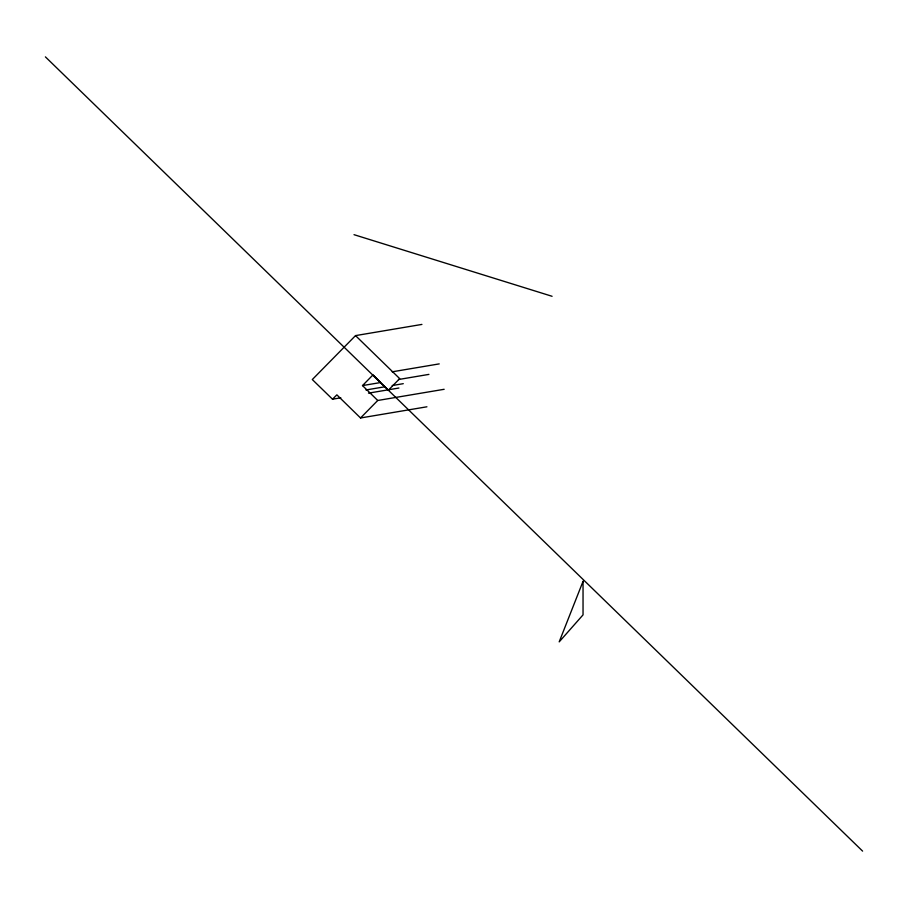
<?xml version="1.0" encoding="UTF-8"?>
<svg xmlns="http://www.w3.org/2000/svg" width="908" height="908" viewBox="0 0 908 908"><rect width="100%" height="100%" fill="white"/><g stroke="black" fill="none" stroke-linecap="round" stroke-linejoin="round"><path stroke-width="1.36" d="M444.148 389.294L377.739 400.473L362.508 385.582L372.813 375.072L388.34 390.213L399.69 378.625L355.527 335.608L312.307 379.544L332.51 399.202L340.818 397.806M332.51 399.202L336.868 394.855L360.533 417.975L377.739 400.473M355.527 335.608L421.925 324.417M392.188 371.815L439.222 363.892M362.508 385.582L380.497 382.552L372.848 375.106L379.135 381.269M398.476 379.521L428.916 374.391M365.924 389.963L385.287 386.706M392.199 385.537L403.277 383.675M368.489 393.153L398.918 388.022M360.533 417.975L426.93 406.795M354.018 234.673L552.087 296.292M45.4 56.875L862.6 851.125M583.038 581.358L559.192 641.865L583.038 614.875L583.038 581.358"/></g></svg>
